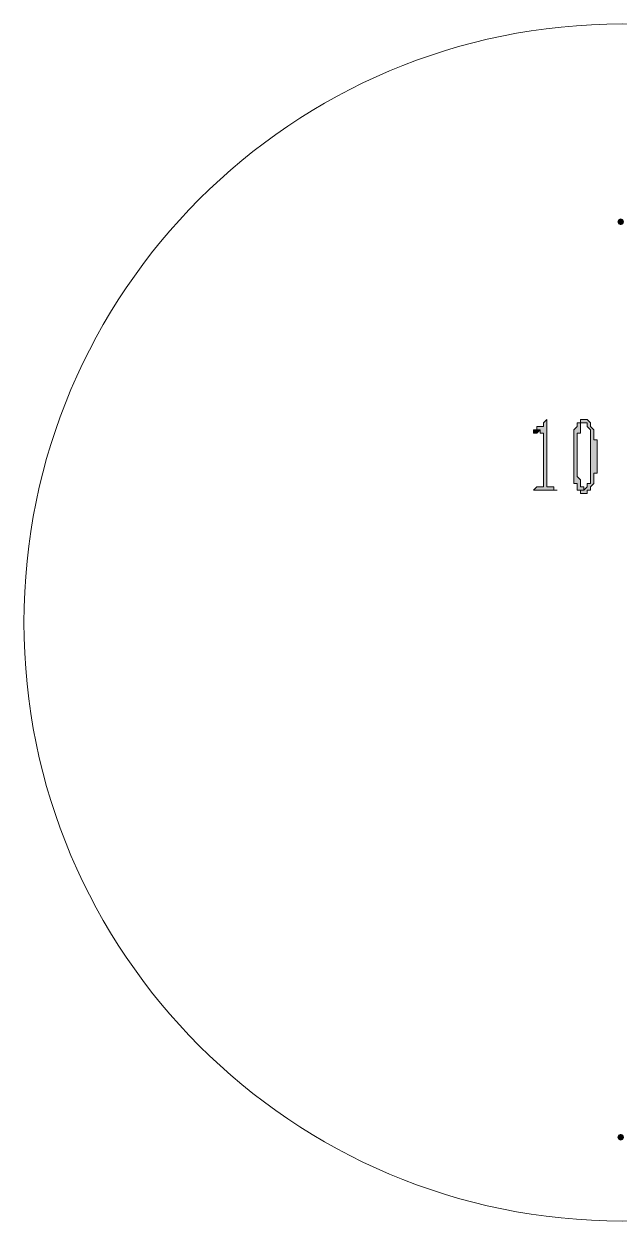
# Model space of a CAD drawing. Header units: millimetres. Extents: x 6 to 291, y 4 to 206.
# Drawn here: x 93.56 to 101.07, y 52.96 to 68.07 of the extents above; entities that cross this region are included whole.
import ezdxf

# ---------------------------------------------------------------- set-up
doc = ezdxf.new("R2010")
doc.units = ezdxf.units.MM
doc.layers.add('C00-00-00', color=7, linetype='Continuous')

msp = doc.modelspace()

# ---------------------------------------------------------------- hatches: boundary and pattern name
at = {"layer": 'C00-00-00'}
h = msp.add_hatch(color=256, dxfattribs=at)
h.dxf.hatch_style = 2
h.paths.add_polyline_path([(101.091997, 65.616674), (101.062099, 65.604238), (101.049663, 65.57434), (101.062099, 65.544442), (101.091997, 65.532007), (101.121894, 65.544442), (101.13433, 65.57434), (101.121894, 65.604238)])
h = msp.add_hatch(color=256, dxfattribs=at)
h.dxf.hatch_style = 2
h.paths.add_polyline_path([(100.160666, 63.076673), (100.118333, 63.03434), (100.118333, 62.992006), (100.075999, 62.992006), (100.033666, 62.992006), (100.033666, 62.949673), (99.991333, 62.949673), (100.075999, 62.949673), (100.075999, 62.90734), (100.118333, 62.90734), (100.118333, 62.230006), (100.075999, 62.230006), (100.033666, 62.230006), (99.991333, 62.187673), (100.287666, 62.187673), (100.245333, 62.187673), (100.245333, 62.230006), (100.202999, 62.230006), (100.160666, 62.230006)])
h = msp.add_hatch(color=256, dxfattribs=at)
h.dxf.hatch_style = 2
h.paths.add_polyline_path([(100.584001, 63.034331), (100.541668, 63.034331), (100.541668, 62.991997), (100.499334, 62.949664), (100.499334, 62.864997), (100.499334, 62.399331), (100.499334, 62.356997), (100.499334, 62.272331), (100.541668, 62.272331), (100.541668, 62.229997), (100.541668, 62.187664), (100.626334, 62.187664), (100.626334, 62.229997), (100.584001, 62.229997), (100.584001, 62.272331), (100.584001, 62.314664), (100.541668, 62.356997), (100.541668, 62.907331), (100.584001, 62.907331), (100.584001, 62.991997), (100.584001, 63.034331), (100.626334, 63.034331)])
h = msp.add_hatch(color=256, dxfattribs=at)
h.dxf.hatch_style = 2
h.paths.add_polyline_path([(100.626335, 63.076673), (100.584002, 63.076673), (100.584002, 63.03434), (100.626335, 63.03434), (100.668669, 63.03434), (100.668669, 62.992006), (100.711002, 62.949673), (100.711002, 62.865006), (100.711002, 62.822673), (100.711002, 62.611006), (100.711002, 62.39934), (100.711002, 62.27234), (100.668669, 62.27234), (100.668669, 62.230006), (100.626335, 62.187673), (100.541669, 62.187673), (100.584002, 62.187673), (100.584002, 62.14534), (100.668669, 62.14534), (100.668669, 62.187673), (100.711002, 62.187673), (100.711002, 62.230006), (100.753335, 62.27234), (100.753335, 62.314673), (100.753335, 62.39934), (100.795669, 62.39934), (100.795669, 62.822673), (100.753335, 62.822673), (100.753335, 62.90734), (100.753335, 62.949673), (100.711002, 62.992006), (100.711002, 63.03434), (100.668669, 63.076673)])
h = msp.add_hatch(color=256, dxfattribs=at)
h.dxf.hatch_style = 2
h.paths.add_polyline_path([(99.991337, 62.949662), (99.991337, 62.907329), (100.03367, 62.907329), (100.076003, 62.949662)])
h = msp.add_hatch(color=256, dxfattribs=at)
h.dxf.hatch_style = 2
h.paths.add_polyline_path([(101.091997, 54.059675), (101.062099, 54.04724), (101.049663, 54.017342), (101.062099, 53.987444), (101.091997, 53.975009), (101.121894, 53.987444), (101.13433, 54.017342), (101.121894, 54.04724)])

# ---------------------------------------------------------------- linework, layer by layer
at = {"layer": 'C00-00-00', "lineweight": 13}
for points in [[(100.160666, 63.076673), (100.118333, 63.03434), (100.118333, 62.992006), (100.075999, 62.992006), (100.033666, 62.992006), (100.033666, 62.949673), (99.991333, 62.949673), (100.075999, 62.949673), (100.075999, 62.90734), (100.118333, 62.90734), (100.118333, 62.230006), (100.075999, 62.230006), (100.033666, 62.230006), (99.991333, 62.187673), (100.287666, 62.187673), (100.245333, 62.187673), (100.245333, 62.230006), (100.202999, 62.230006), (100.160666, 62.230006)], [(100.584001, 63.034331), (100.541668, 63.034331), (100.541668, 62.991997), (100.499334, 62.949664), (100.499334, 62.864997), (100.499334, 62.399331), (100.499334, 62.356997), (100.499334, 62.272331), (100.541668, 62.272331), (100.541668, 62.229997), (100.541668, 62.187664), (100.626334, 62.187664), (100.626334, 62.229997), (100.584001, 62.229997), (100.584001, 62.272331), (100.584001, 62.314664), (100.541668, 62.356997), (100.541668, 62.907331), (100.584001, 62.907331), (100.584001, 62.991997), (100.584001, 63.034331), (100.626334, 63.034331)], [(100.626335, 63.076673), (100.584002, 63.076673), (100.584002, 63.03434), (100.626335, 63.03434), (100.668669, 63.03434), (100.668669, 62.992006), (100.711002, 62.949673), (100.711002, 62.865006), (100.711002, 62.822673), (100.711002, 62.611006), (100.711002, 62.39934), (100.711002, 62.27234), (100.668669, 62.27234), (100.668669, 62.230006), (100.626335, 62.187673), (100.541669, 62.187673), (100.584002, 62.187673), (100.584002, 62.14534), (100.668669, 62.14534), (100.668669, 62.187673), (100.711002, 62.187673), (100.711002, 62.230006), (100.753335, 62.27234), (100.753335, 62.314673), (100.753335, 62.39934), (100.795669, 62.39934), (100.795669, 62.822673), (100.753335, 62.822673), (100.753335, 62.90734), (100.753335, 62.949673), (100.711002, 62.992006), (100.711002, 63.03434), (100.668669, 63.076673)], [(99.991337, 62.949662), (99.991337, 62.907329), (100.03367, 62.907329), (100.076003, 62.949662)]]:
    msp.add_lwpolyline(points, close=True, dxfattribs=at)
at = {"layer": 'C00-00-00', "lineweight": 5}
msp.add_circle((101.113167, 60.515504), 7.5565, dxfattribs=at)

doc.saveas('drawing.dxf')
